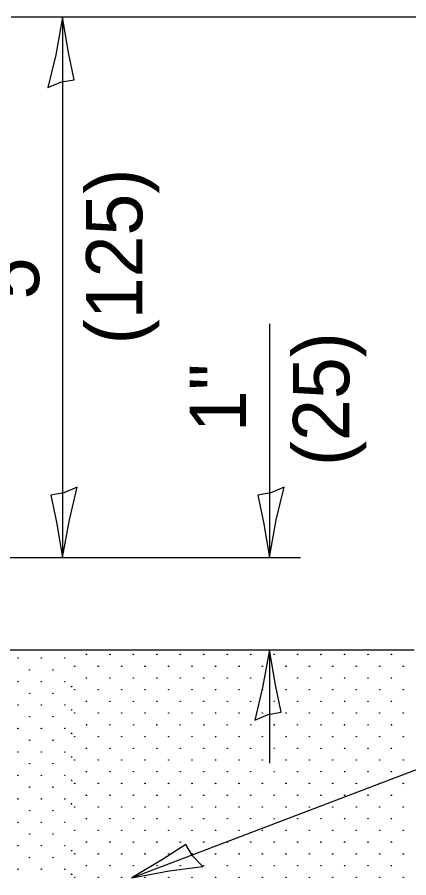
# Model space of a CAD drawing. Extents: x 99977 to 100657, y 99437 to 99877.
# Drawn here: x 100136.23 to 100156.05, y 99553.03 to 99596.6 of the extents above; entities that cross this region are included whole.
import ezdxf

# ---------------------------------------------------------------- set-up
doc = ezdxf.new("R2010")
doc.units = 0
for name, color, linetype in [('Design_PR_Roadway Dimensions', 7, 'Continuous'), ('Design_PR_Roadway Notes', 7, 'Continuous'), ('Level 21', 7, 'Continuous'), ('Level 43', 7, 'Continuous'), ('Level 8', 7, 'Continuous')]:
    doc.layers.add(name, color=color, linetype=linetype)

msp = doc.modelspace()

# ---------------------------------------------------------------- linework, layer by layer
at = {"layer": 'Design_PR_Roadway Notes'}
msp.add_line((100142.025, 99553.027), (100187.432, 99570.286), dxfattribs=at)
msp.add_lwpolyline([(100145.619, 99553.595), (100145.105, 99554.133), (100144.768, 99554.706), (100143.58, 99553.947), (100142.026, 99553.026), (100143.925, 99553.379)], close=True, dxfattribs=at)
at = {"layer": 'Level 21'}
for centre in [(100139.734, 99564.333), (100140.922, 99564.333), (100142.109, 99564.333), (100143.297, 99564.333), (100144.484, 99564.333), (100145.672, 99564.333), (100146.86, 99564.333), (100148.047, 99564.333), (100149.235, 99564.333), (100150.422, 99564.333), (100151.61, 99564.333), (100152.797, 99564.333), (100153.985, 99564.333), (100155.173, 99564.333), (100136.263, 99564.148), (100137.451, 99564.148), (100138.638, 99564.148), (100136.857, 99563.554), (100138.044, 99563.554), (100139.14, 99563.739), (100140.328, 99563.739), (100141.516, 99563.739), (100142.703, 99563.739), (100143.891, 99563.739), (100145.078, 99563.739), (100146.266, 99563.739), (100147.453, 99563.739), (100148.641, 99563.739), (100149.828, 99563.739), (100151.016, 99563.739), (100152.204, 99563.739), (100153.391, 99563.739), (100154.579, 99563.739), (100155.766, 99563.739), (100139.734, 99563.145), (100140.922, 99563.145), (100142.109, 99563.145), (100143.297, 99563.145), (100144.484, 99563.145), (100145.672, 99563.145), (100146.86, 99563.145), (100148.047, 99563.145), (100149.235, 99563.145), (100150.422, 99563.145), (100151.61, 99563.145), (100152.797, 99563.145), (100153.985, 99563.145), (100155.173, 99563.145), (100136.263, 99562.96), (100137.451, 99562.96), (100138.638, 99562.96), (100138.977, 99562.708), (100139.14, 99562.551), (100140.328, 99562.551), (100141.516, 99562.551), (100142.703, 99562.551), (100143.891, 99562.551), (100145.078, 99562.551), (100146.266, 99562.551), (100147.453, 99562.551), (100148.641, 99562.551), (100149.828, 99562.551), (100151.016, 99562.551), (100152.204, 99562.551), (100153.391, 99562.551), (100154.579, 99562.551), (100155.766, 99562.551), (100136.857, 99562.366), (100138.044, 99562.366), (100136.263, 99561.773), (100137.451, 99561.773), (100138.638, 99561.773), (100139.734, 99561.958), (100140.922, 99561.958), (100142.109, 99561.958), (100143.297, 99561.958), (100144.484, 99561.958), (100145.672, 99561.958), (100146.86, 99561.958), (100148.047, 99561.958), (100149.235, 99561.958), (100150.422, 99561.958), (100151.61, 99561.958), (100152.797, 99561.958), (100153.985, 99561.958), (100155.173, 99561.958), (100138.977, 99561.52), (100139.14, 99561.364), (100140.328, 99561.364), (100141.516, 99561.364), (100142.703, 99561.364), (100143.891, 99561.364), (100145.078, 99561.364), (100146.266, 99561.364), (100147.453, 99561.364), (100148.641, 99561.364), (100149.828, 99561.364), (100151.016, 99561.364), (100152.204, 99561.364), (100153.391, 99561.364), (100154.579, 99561.364), (100155.766, 99561.364), (100136.857, 99561.179), (100138.044, 99561.179), (100136.263, 99560.585), (100137.451, 99560.585), (100138.638, 99560.585), (100139.734, 99560.77), (100140.922, 99560.77), (100142.109, 99560.77), (100143.297, 99560.77), (100144.484, 99560.77), (100145.672, 99560.77), (100146.86, 99560.77), (100148.047, 99560.77), (100149.235, 99560.77), (100150.422, 99560.77), (100151.61, 99560.77), (100152.797, 99560.77), (100153.985, 99560.77), (100155.173, 99560.77), (100136.857, 99559.991), (100138.044, 99559.991), (100138.977, 99560.333), (100139.14, 99560.176), (100140.328, 99560.176), (100141.516, 99560.176), (100142.703, 99560.176), (100143.891, 99560.176), (100145.078, 99560.176), (100146.266, 99560.176), (100147.453, 99560.176), (100148.641, 99560.176), (100149.828, 99560.176), (100151.016, 99560.176), (100152.204, 99560.176), (100153.391, 99560.176), (100154.579, 99560.176), (100155.766, 99560.176), (100139.734, 99559.583), (100140.922, 99559.583), (100142.109, 99559.583), (100143.297, 99559.583), (100144.484, 99559.583), (100145.672, 99559.583), (100146.86, 99559.583), (100148.047, 99559.583), (100149.235, 99559.583), (100150.422, 99559.583), (100151.61, 99559.583), (100152.797, 99559.583), (100153.985, 99559.583), (100155.173, 99559.583), (100136.263, 99559.397), (100137.451, 99559.397), (100138.638, 99559.397), (100138.977, 99559.145), (100136.857, 99558.804), (100138.044, 99558.804), (100139.14, 99558.989), (100140.328, 99558.989), (100141.516, 99558.989), (100142.703, 99558.989), (100143.891, 99558.989), (100145.078, 99558.989), (100146.266, 99558.989), (100147.453, 99558.989), (100148.641, 99558.989), (100149.828, 99558.989), (100151.016, 99558.989), (100152.204, 99558.989), (100153.391, 99558.989), (100154.579, 99558.989), (100155.766, 99558.989), (100136.263, 99558.21), (100137.451, 99558.21), (100138.638, 99558.21), (100139.734, 99558.395), (100140.922, 99558.395), (100142.109, 99558.395), (100143.297, 99558.395), (100144.484, 99558.395), (100145.672, 99558.395), (100146.86, 99558.395), (100148.047, 99558.395), (100149.235, 99558.395), (100150.422, 99558.395), (100151.61, 99558.395), (100152.797, 99558.395), (100153.985, 99558.395), (100155.173, 99558.395), (100138.977, 99557.958), (100139.14, 99557.801), (100140.328, 99557.801), (100141.516, 99557.801), (100142.703, 99557.801), (100143.891, 99557.801), (100145.078, 99557.801), (100146.266, 99557.801), (100147.453, 99557.801), (100148.641, 99557.801), (100149.828, 99557.801), (100151.016, 99557.801), (100152.204, 99557.801), (100153.391, 99557.801), (100154.579, 99557.801), (100155.766, 99557.801), (100136.857, 99557.616), (100138.044, 99557.616), (100136.263, 99557.022), (100137.451, 99557.022), (100138.638, 99557.022), (100139.734, 99557.207), (100140.922, 99557.207), (100142.109, 99557.207), (100143.297, 99557.207), (100144.484, 99557.207), (100145.672, 99557.207), (100146.86, 99557.207), (100148.047, 99557.207), (100149.235, 99557.207), (100150.422, 99557.207), (100151.61, 99557.207), (100152.797, 99557.207), (100153.985, 99557.207), (100155.173, 99557.207), (100138.977, 99556.77), (100139.14, 99556.614), (100140.328, 99556.614), (100141.516, 99556.614), (100142.703, 99556.614), (100143.891, 99556.614), (100145.078, 99556.614), (100146.266, 99556.614), (100147.453, 99556.614), (100148.641, 99556.614), (100149.828, 99556.614), (100151.016, 99556.614), (100152.204, 99556.614), (100153.391, 99556.614), (100154.579, 99556.614), (100155.766, 99556.614), (100136.857, 99556.429), (100138.044, 99556.429), (100139.734, 99556.02), (100140.922, 99556.02), (100142.109, 99556.02), (100143.297, 99556.02), (100144.484, 99556.02), (100145.672, 99556.02), (100146.86, 99556.02), (100148.047, 99556.02), (100149.235, 99556.02), (100150.422, 99556.02), (100151.61, 99556.02), (100152.797, 99556.02), (100153.985, 99556.02), (100155.173, 99556.02), (100136.263, 99555.835), (100137.451, 99555.835), (100138.638, 99555.835), (100136.857, 99555.241), (100138.044, 99555.241), (100139.14, 99555.426), (100140.328, 99555.426), (100141.516, 99555.426), (100142.703, 99555.426), (100143.891, 99555.426), (100145.078, 99555.426), (100146.266, 99555.426), (100147.453, 99555.426), (100148.641, 99555.426), (100149.828, 99555.426), (100151.016, 99555.426), (100152.204, 99555.426), (100153.391, 99555.426), (100154.579, 99555.426), (100155.766, 99555.426), (100139.734, 99554.832), (100140.922, 99554.832), (100142.109, 99554.832), (100143.297, 99554.832), (100144.484, 99554.832), (100145.672, 99554.832), (100146.86, 99554.832), (100148.047, 99554.832), (100149.235, 99554.832), (100150.422, 99554.832), (100151.61, 99554.832), (100152.797, 99554.832), (100153.985, 99554.832), (100155.173, 99554.832), (100136.263, 99554.647), (100137.451, 99554.647), (100138.638, 99554.647), (100138.977, 99554.395), (100136.857, 99554.053), (100138.044, 99554.053), (100139.14, 99554.238), (100140.328, 99554.238), (100141.516, 99554.238), (100142.703, 99554.238), (100143.891, 99554.238), (100145.078, 99554.238), (100146.266, 99554.238), (100147.453, 99554.238), (100148.641, 99554.238), (100149.828, 99554.238), (100151.016, 99554.238), (100152.204, 99554.238), (100153.391, 99554.238), (100154.579, 99554.238), (100155.766, 99554.238), (100136.263, 99553.46), (100137.451, 99553.46), (100138.638, 99553.46), (100139.734, 99553.645), (100140.922, 99553.645), (100142.109, 99553.645), (100143.297, 99553.645), (100144.484, 99553.645), (100145.672, 99553.645), (100146.86, 99553.645), (100148.047, 99553.645), (100149.235, 99553.645), (100150.422, 99553.645), (100151.61, 99553.645), (100152.797, 99553.645), (100153.985, 99553.645), (100155.173, 99553.645), (100138.977, 99553.207), (100139.14, 99553.051), (100140.328, 99553.051), (100141.516, 99553.051), (100142.703, 99553.051), (100143.891, 99553.051), (100145.078, 99553.051), (100146.266, 99553.051), (100147.453, 99553.051), (100148.641, 99553.051), (100149.828, 99553.051), (100151.016, 99553.051), (100152.204, 99553.051), (100153.391, 99553.051), (100154.579, 99553.051), (100155.766, 99553.051)]:
    msp.add_circle(centre, 0.0112, dxfattribs=at)
at = {"layer": 'Level 43'}
for p, q in [((100156.915, 99596.595), (100135.922, 99596.595)), ((100138.523, 99596.592), (100138.523, 99569.242)), ((100148.998, 99581.076), (100148.998, 99569.242)), ((100132.677, 99569.247), (100150.569, 99569.247)), ((100148.998, 99564.568), (100148.998, 99558.835))]:
    msp.add_line(p, q, dxfattribs=at)
for points in [[(100137.777, 99593.03), (100138.462, 99593.32), (100139.119, 99593.432), (100138.831, 99594.811), (100138.523, 99596.592), (100138.177, 99594.692)], [(100139.268, 99572.804), (100138.583, 99572.514), (100137.927, 99572.402), (100138.214, 99571.024), (100138.523, 99569.242), (100138.868, 99571.142)], [(100149.743, 99572.804), (100149.058, 99572.514), (100148.401, 99572.402), (100148.689, 99571.024), (100148.998, 99569.242), (100149.343, 99571.142)], [(100148.252, 99561.007), (100148.937, 99561.297), (100149.594, 99561.409), (100149.306, 99562.787), (100148.998, 99564.568), (100148.652, 99562.668)]]:
    msp.add_lwpolyline(points, close=True, dxfattribs=at)
at = {"layer": 'Level 8'}
msp.add_line((100128.405, 99564.568), (100156.322, 99564.568), dxfattribs=at)

# ---------------------------------------------------------------- texts
at = {"layer": 'Design_PR_Roadway Dimensions'}
for s, p in [('(125)', (100142.561, 99580.032)), ('5"', (100137.336, 99582.31)), ('(25)', (100153.036, 99573.871)), ('1"', (100147.811, 99575.587))]:
    msp.add_text(s, height=2.85, rotation=90, dxfattribs=at).set_placement(p)

doc.saveas('drawing.dxf')
